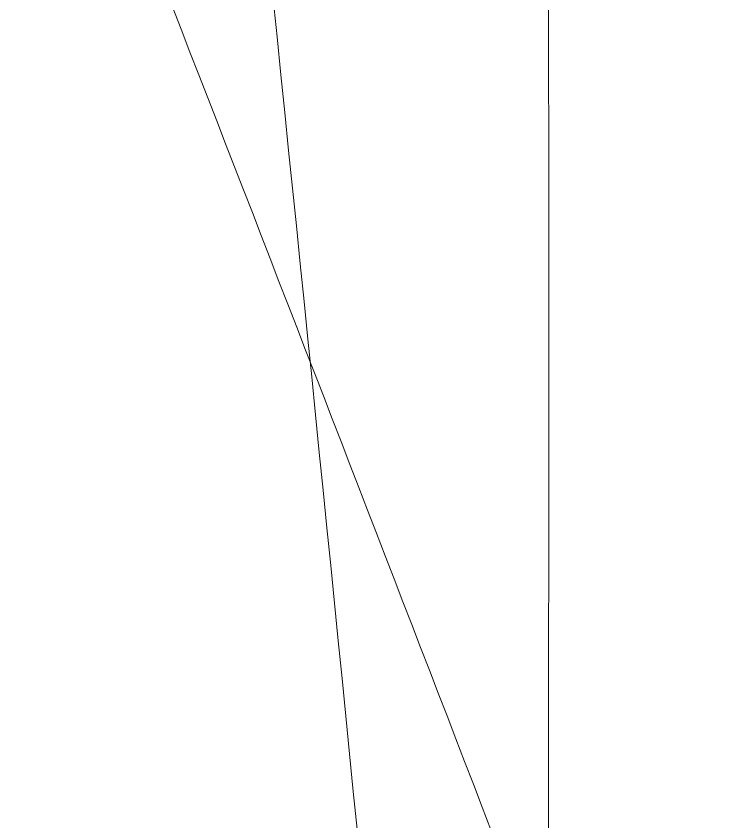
# Model space of a CAD drawing. Header units: millimetres. Extents: x -9018 to 25736, y -24663 to -1750.
# Drawn here: x -6495.0323 to -6494.7707, y -16041.5953 to -16041.2951 of the extents above; entities that cross this region are included whole.
import ezdxf

# ---------------------------------------------------------------- set-up
doc = ezdxf.new("R2010")
doc.units = ezdxf.units.MM
doc.layers.add('A-DETL-MBND', color=5, linetype='Continuous', lineweight=9)

# ---------------------------------------------------------------- blocks, each defined once
blk = doc.blocks.new('CRT_Veg_Vaso Hera Caída - Único-3794296-2 PAV')
at = {"layer": 'A-DETL-MBND'}
for points, knots in [([(-159.00329, -157.19659), (-159.47708, -156.66804), (-160.55575, -155.44237), (-162.11783, -153.58972), (-163.67251, -151.65756), (-165.12225, -149.77216), (-166.4483, -147.96916), (-167.64725, -146.26859), (-168.72508, -144.67709), (-170.02463, -142.6829), (-170.8511, -141.34003), (-171.34485, -140.51452)], [0.6953211, 0.6953211, 0.6953211, 0.6953211, 0.71875, 0.75, 0.78125, 0.8125, 0.84375, 0.875, 0.90625, 0.9375, 1, 1, 1, 1]), ([(-173.16555, -142.69995), (-172.93518, -143.51444), (-172.53252, -144.86957), (-171.85473, -146.94442), (-171.26978, -148.63128), (-170.59525, -150.46142), (-169.82321, -152.431), (-168.95009, -154.52739), (-167.98356, -156.71672), (-166.89055, -159.05898), (-165.657, -161.55487), (-164.54195, -163.68442), (-163.7302, -165.17099), (-163.25987, -166.01495), (-162.90541, -166.64254), (-162.54653, -167.26982), (-162.05791, -168.11327), (-161.18071, -169.59954), (-159.34189, -172.60289), (-156.57226, -176.81782), (-153.14844, -181.6115), (-149.61561, -186.21881), (-146.68921, -189.81693), (-144.35668, -192.57642), (-142.61777, -194.58297), (-140.90791, -196.51187), (-139.22936, -198.36749), (-137.56576, -200.17113), (-135.34036, -202.53783), (-132.5544, -205.41961), (-130.36369, -207.61464), (-129.27853, -208.687)], [0, 0, 0, 0, 0.0625, 0.09375, 0.125, 0.15625, 0.1875, 0.21875, 0.25, 0.28125, 0.3125, 0.34375, 0.359375, 0.367188, 0.375, 0.382812, 0.390625, 0.40625, 0.4375, 0.5, 0.5625, 0.625, 0.6875, 0.71875, 0.75, 0.78125, 0.8125, 0.84375, 0.875, 0.9375, 1, 1, 1, 1]), ([(-130.50978, -208.9389), (-131.59027, -207.86524), (-133.77141, -205.66761), (-136.54493, -202.78242), (-138.76035, -200.41278), (-140.41648, -198.60682), (-142.08745, -196.74876), (-143.78948, -194.81735), (-145.52052, -192.80797), (-147.84267, -190.0442), (-150.75546, -186.44091), (-154.27139, -181.82703), (-157.67806, -177.02702), (-160.43208, -172.80895), (-162.26052, -169.80349), (-163.13277, -168.31619), (-163.61865, -167.47214), (-163.97552, -166.84442), (-164.32802, -166.21637), (-164.79576, -165.37173), (-165.60313, -163.88388), (-166.71225, -161.75242), (-167.93911, -159.25472), (-169.02589, -156.91167), (-169.98601, -154.72394), (-170.85289, -152.63082), (-171.61949, -150.6648), (-172.28991, -148.83693), (-172.87195, -147.15088), (-173.54666, -145.07686), (-173.94793, -143.72168), (-174.17763, -142.907)], [0, 0, 0, 0, 0.0625, 0.125, 0.15625, 0.1875, 0.21875, 0.25, 0.28125, 0.3125, 0.375, 0.4375, 0.5, 0.5625, 0.59375, 0.609375, 0.617188, 0.625, 0.632812, 0.640625, 0.65625, 0.6875, 0.71875, 0.75, 0.78125, 0.8125, 0.84375, 0.875, 0.90625, 0.9375, 1, 1, 1, 1]), ([(-172.76137, -144.24074), (-172.5724, -144.61273), (-172.11988, -145.49069), (-171.33845, -146.95378), (-170.39854, -148.64021), (-169.34618, -150.44691), (-168.17475, -152.36756), (-166.88688, -154.37997), (-165.96175, -155.75693), (-165.47586, -156.46175)], [0.0383152, 0.0383152, 0.0383152, 0.0383152, 0.0625, 0.09375, 0.125, 0.15625, 0.1875, 0.21875, 0.25, 0.25, 0.25, 0.25]), ([(-177.88658, -145.32236), (-177.68832, -146.23808), (-177.34269, -147.74076), (-176.75867, -150.00585), (-176.25293, -151.83127), (-175.66642, -153.80152), (-174.99117, -155.91232), (-174.22405, -158.14401), (-173.37171, -160.45688), (-172.40552, -162.9064), (-171.31054, -165.50006), (-170.31541, -167.70685), (-169.58774, -169.24725), (-169.1652, -170.12213), (-168.84626, -170.77308), (-168.52292, -171.42378), (-168.08224, -172.29821), (-167.28982, -173.83827), (-165.62346, -176.94772), (-163.09865, -181.30696), (-159.95525, -186.27077), (-156.69678, -191.02793), (-153.99145, -194.71221), (-151.83137, -197.52586), (-150.21904, -199.56726), (-148.63228, -201.52351), (-147.07379, -203.39764), (-145.52814, -205.21362), (-143.45872, -207.59194), (-140.86503, -210.47841), (-138.82389, -212.6624), (-137.81257, -213.72566)], [0, 0, 0, 0, 0.0625, 0.09375, 0.125, 0.15625, 0.1875, 0.21875, 0.25, 0.28125, 0.3125, 0.34375, 0.359375, 0.367188, 0.375, 0.382812, 0.390625, 0.40625, 0.4375, 0.5, 0.5625, 0.625, 0.6875, 0.71875, 0.75, 0.78125, 0.8125, 0.84375, 0.875, 0.9375, 1, 1, 1, 1]), ([(-139.05614, -213.90721), (-140.06273, -212.84294), (-142.09416, -210.65692), (-144.67521, -207.76779), (-146.7345, -205.38713), (-148.27256, -203.56927), (-149.82335, -201.69316), (-151.40215, -199.73485), (-153.00646, -197.69108), (-155.15594, -194.87375), (-157.84738, -191.18507), (-161.08861, -186.42225), (-164.21454, -181.453), (-166.72359, -177.09151), (-168.37947, -173.98054), (-169.16689, -172.43971), (-169.60481, -171.56483), (-169.92612, -170.91379), (-170.24307, -170.26247), (-170.663, -169.38703), (-171.38623, -167.84556), (-172.37536, -165.63709), (-173.46357, -163.0419), (-174.42349, -160.59188), (-175.26954, -158.28098), (-176.03059, -156.05298), (-176.70061, -153.94611), (-177.28313, -151.97843), (-177.786, -150.15404), (-178.36698, -147.89001), (-178.71121, -146.38743), (-178.90878, -145.47159)], [0, 0, 0, 0, 0.0625, 0.125, 0.15625, 0.1875, 0.21875, 0.25, 0.28125, 0.3125, 0.375, 0.4375, 0.5, 0.5625, 0.59375, 0.609375, 0.617188, 0.625, 0.632812, 0.640625, 0.65625, 0.6875, 0.71875, 0.75, 0.78125, 0.8125, 0.84375, 0.875, 0.90625, 0.9375, 1, 1, 1, 1]), ([(-171.57392, -148.02181), (-171.22559, -148.51361), (-170.49295, -149.52934), (-169.26782, -151.16127), (-167.91045, -152.8949), (-166.4242, -154.71162), (-164.82867, -156.57719), (-163.07733, -158.53456), (-161.15401, -160.58481), (-159.45732, -162.30851), (-158.24184, -163.50051), (-157.54281, -164.17434), (-157.01844, -164.67411), (-156.49001, -165.17214), (-155.77404, -165.8394), (-154.49768, -167.00915), (-153.13472, -168.21709), (-152.13661, -169.0765), (-151.90154, -169.27755)], [0.09375, 0.09375, 0.09375, 0.09375, 0.125, 0.15625, 0.1875, 0.21875, 0.25, 0.28125, 0.3125, 0.34375, 0.359375, 0.3671875, 0.375, 0.3828125, 0.390625, 0.40625, 0.4375, 0.4470957, 0.4470957, 0.4470957, 0.4470957]), ([(-165.11201, -156.63753), (-165.3515, -156.30136), (-166.07517, -155.27397), (-167.19803, -153.6241), (-168.45169, -151.6948), (-169.30741, -150.31489), (-169.75329, -149.57539), (-169.84569, -149.42122)], [0.7351058, 0.7351058, 0.7351058, 0.7351058, 0.75, 0.78125, 0.8125, 0.84375, 0.8520765, 0.8520765, 0.8520765, 0.8520765]), ([(-172.14091, -149.54073), (-172.06655, -149.75777), (-171.89592, -150.25082), (-171.52924, -151.28694), (-170.81994, -153.21732), (-169.89317, -155.5717), (-168.68383, -158.38468), (-167.64643, -160.65852), (-166.70751, -162.60028), (-166.03152, -163.94174), (-165.64313, -164.69751), (-165.25571, -165.44193), (-164.76674, -166.36378), (-163.96456, -167.83863), (-162.929, -169.67483), (-161.62944, -171.87605), (-160.27737, -174.07048), (-158.85072, -176.29422), (-157.35275, -178.53616), (-155.814, -180.74937), (-154.27134, -182.88447), (-152.73295, -184.93832), (-150.65967, -187.61468), (-148.06409, -190.80508), (-145.49254, -193.78157), (-143.46286, -196.03879), (-141.95663, -197.67259), (-140.48705, -199.2286), (-139.05363, -200.71119), (-137.63591, -202.14609), (-135.73335, -204.03294), (-133.3397, -206.33604), (-131.44957, -208.08493), (-130.50978, -208.9389)], [0.1141155, 0.1141155, 0.1141155, 0.1141155, 0.125, 0.1388889, 0.1666667, 0.2222222, 0.25, 0.2777778, 0.3055556, 0.3194444, 0.3263889, 0.3333333, 0.3472222, 0.3611111, 0.3888889, 0.4166667, 0.4444444, 0.4722222, 0.5, 0.5277778, 0.5555556, 0.5833333, 0.6111111, 0.6666667, 0.7222222, 0.75, 0.7777778, 0.8055556, 0.8333333, 0.8611111, 0.8888889, 0.9444444, 1, 1, 1, 1]), ([(-171.9098, -149.99772), (-171.90486, -150.08163), (-171.84503, -151.0672), (-171.69072, -152.94412), (-171.37801, -155.61694), (-170.98276, -158.20331), (-170.62306, -160.11106), (-170.35584, -161.37996), (-170.19926, -162.08748), (-170.07942, -162.61314), (-169.95873, -163.12673), (-169.79825, -163.7888), (-169.64693, -164.38701), (-169.53394, -164.81856), (-169.5031, -164.93527)], [0.431683, 0.431683, 0.431683, 0.431683, 0.4375, 0.5, 0.5625, 0.625, 0.6875, 0.71875, 0.734375, 0.75, 0.765625, 0.78125, 0.8125, 0.8241085, 0.8241085, 0.8241085, 0.8241085]), ([(-150.0972, -172.13014), (-151.26858, -171.17224), (-153.2043, -169.54001), (-155.47064, -167.51996), (-156.74258, -166.34776), (-157.45611, -165.67912), (-157.98275, -165.18007), (-158.50539, -164.67926), (-159.20216, -164.00402), (-160.41384, -162.80948), (-162.10546, -161.08214), (-164.02297, -159.02812), (-165.76859, -157.06812), (-167.35754, -155.20222), (-168.83682, -153.38685), (-169.73756, -152.23234), (-170.16616, -151.6719)], [0.5151424, 0.5151424, 0.5151424, 0.5151424, 0.5625, 0.59375, 0.609375, 0.6171875, 0.625, 0.6328125, 0.640625, 0.65625, 0.6875, 0.71875, 0.75, 0.78125, 0.8125, 0.84375, 0.84375, 0.84375, 0.84375]), ([(-168.29015, -156.68238), (-168.40938, -156.40334), (-168.84806, -155.3645), (-169.41178, -153.9695), (-169.82916, -152.88693), (-169.96491, -152.52933)], [0.76987573, 0.76987573, 0.76987573, 0.76987573, 0.78125, 0.8125, 0.8282434, 0.8282434, 0.8282434, 0.8282434]), ([(-169.7544, -152.64788), (-169.72599, -152.94469), (-169.61019, -154.10301), (-169.47056, -155.30119), (-169.3519, -156.215)], [0.23912226, 0.23912226, 0.23912226, 0.23912226, 0.25, 0.28125, 0.28125, 0.28125, 0.28125]), ([(-169.78498, -152.72519), (-169.78554, -152.82997), (-169.78664, -153.1324), (-169.7863, -153.43566), (-169.78546, -153.63403)], [0.38615001, 0.38615001, 0.38615001, 0.38615001, 0.390625, 0.39906364, 0.39906364, 0.39906364, 0.39906364]), ([(-169.59423, -169.02084), (-169.79748, -167.64007), (-170.16608, -164.78181), (-170.56126, -160.37837), (-170.74325, -156.72468), (-170.78501, -154.29095), (-170.78729, -153.33142), (-170.78704, -153.10646)], [0.375, 0.375, 0.375, 0.375, 0.4375, 0.5, 0.5625, 0.59375, 0.6033379, 0.6033379, 0.6033379, 0.6033379])]:
    blk.add_open_spline(points, degree=3, knots=knots, dxfattribs=at)

msp = doc.modelspace()

# ---------------------------------------------------------------- block references
at = {"layer": 'A-DETL-MBND', "rotation": 180}
msp.add_blockref('CRT_Veg_Vaso Hera Caída - Único-3794296-2 PAV', (-6664.62006, -16194.65077), dxfattribs=at)

doc.saveas('drawing.dxf')
